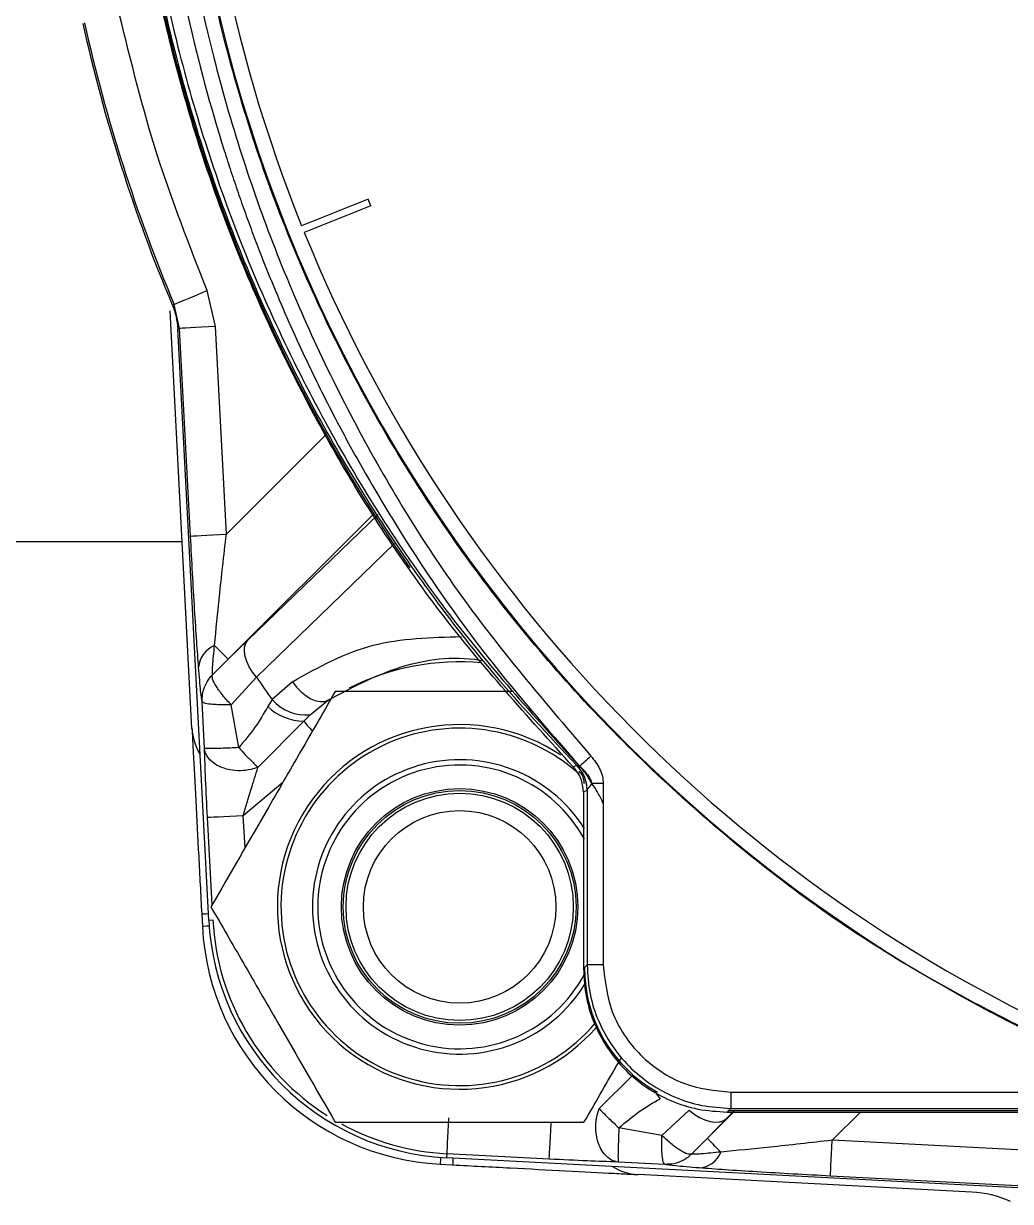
# Model space of a CAD drawing. Extents: x 75 to 2075, y 25 to 1460.
# Drawn here: x 793.91 to 828.27, y 630.31 to 671.32 of the extents above; entities that cross this region are included whole.
import ezdxf

# ---------------------------------------------------------------- set-up
doc = ezdxf.new("R2010")
doc.units = 0
doc.header["$LTSCALE"] = 5
doc.linetypes.add('SLD-KATı', pattern=[0])
doc.layers.get('0').update_dxf_attribs({"linetype": 'CONTINUOUS'})

msp = doc.modelspace()

# ---------------------------------------------------------------- linework, layer by layer
at = {"color": 7, "linetype": 'SLD-KATı'}
for p, q in [((805.908, 665.213), (803.59, 664.277)), ((806.001, 664.981), (805.908, 665.213)), ((806.001, 664.981), (803.683, 664.045)), ((800.589, 660.775), (800.302, 662.029)), ((799.084, 661.53), (799.15, 661.545)), ((799.341, 660.71), (799.15, 661.545)), ((799.772, 646.78), (799.01, 661.326)), ((799.341, 660.71), (799.275, 660.695)), ((800.354, 640.111), (799.275, 660.695)), ((799.72, 653.478), (799.341, 660.71)), ((800.968, 653.544), (800.589, 660.775)), ((799.431, 653.28), (759.928, 653.28)), ((801.719, 649.858), (801.034, 649.192)), ((801.034, 649.192), (800.483, 648.644)), ((801.136, 647.606), (802.015, 648.562)), ((803.272, 648.41), (802.569, 647.785)), ((800.209, 646.093), (800.127, 647.71)), ((801.398, 646.115), (801.136, 647.606)), ((802.569, 647.785), (802.414, 647.55)), ((803.885, 647.261), (804.523, 647.774)), ((803.667, 647.034), (803.885, 647.261)), ((802.07, 645.427), (803.667, 647.034)), ((813.174, 645.496), (813.048, 645.444)), ((813.177, 645.494), (813.174, 645.496)), ((813.275, 645.465), (813.246, 645.478)), ((814.094, 644.862), (813.693, 644.862)), ((814.094, 644.862), (814.094, 644.166)), ((813.531, 644.622), (813.404, 644.57)), ((813.404, 644.57), (813.404, 638.426)), ((813.532, 644.624), (813.531, 644.622)), ((813.532, 644.624), (813.532, 638.554)), ((814.094, 644.166), (814.094, 638.554)), ((800.11, 640.325), (800.133, 639.89)), ((800.354, 640.111), (800.499, 640.119)), ((813.532, 638.554), (813.404, 638.426)), ((814.094, 638.554), (813.532, 638.554)), ((818.531, 634.117), (886.27, 634.117)), ((818.531, 634.117), (818.531, 633.555)), ((817.086, 633.492), (816.129, 632.613)), ((817.715, 632.511), (818.381, 633.196)), ((818.531, 633.555), (818.403, 633.427)), ((818.403, 633.427), (886.398, 633.427)), ((886.376, 633.474), (818.428, 633.474)), ((818.531, 633.555), (886.27, 633.555)), ((816.129, 632.613), (814.638, 632.875)), ((817.715, 632.511), (817.167, 631.96)), ((829.298, 632.066), (822.067, 632.445)), ((808.642, 631.976), (808.634, 631.831)), ((812.212, 631.788), (808.642, 631.976)), ((808.413, 631.61), (808.848, 631.587)), ((829.218, 630.752), (808.634, 631.831)), ((816.233, 631.604), (814.616, 631.686)), ((826.927, 630.64), (815.304, 631.249)), ((829.233, 630.818), (822.001, 631.197))]:
    msp.add_line(p, q, dxfattribs=at)
at = {"color": 8, "linetype": 'SLD-KATı'}
for p, q in [((804.429, 657.004), (800.968, 653.544)), ((806.099, 654.257), (801.034, 649.192)), ((806.255, 654.233), (801.719, 649.858)), ((802.015, 648.562), (806.821, 653.222)), ((801.559, 643.755), (802.94, 644.913)), ((800.471, 640.638), (800.311, 643.689)), ((801.619, 642.625), (801.559, 643.755)), ((815.127, 634.716), (813.951, 633.546)), ((817.715, 632.511), (818.631, 633.427)), ((818.381, 633.196), (818.649, 633.474)), ((823.049, 633.427), (822.067, 632.445))]:
    msp.add_line(p, q, dxfattribs=at)
at = {"color": 7, "linetype": 'SLD-KATı', "flags": 128}
for points in [[(799.15, 661.545), (799.177, 661.557), (799.246, 661.586), (799.354, 661.631), (799.498, 661.691), (799.671, 661.764), (799.868, 661.847), (800.081, 661.936), (800.302, 662.029)], [(800.589, 660.775), (800.349, 660.763), (800.119, 660.75), (799.905, 660.739), (799.718, 660.729), (799.562, 660.721), (799.445, 660.715), (799.37, 660.711), (799.341, 660.71)], [(799.72, 653.478), (799.749, 653.48), (799.824, 653.484), (799.941, 653.49), (800.097, 653.498), (800.284, 653.508), (800.498, 653.519), (800.728, 653.531), (800.968, 653.544)], [(801.034, 649.192), (801.022, 649.204), (800.996, 649.23), (800.956, 649.27), (800.902, 649.324), (800.835, 649.391), (800.755, 649.471), (800.662, 649.564), (800.558, 649.669)], [(802.015, 648.562), (801.877, 648.739), (801.763, 648.923), (801.676, 649.108), (801.62, 649.289), (801.596, 649.46), (801.605, 649.615), (801.646, 649.749), (801.719, 649.858)], [(803.272, 648.41), (803.415, 648.223), (803.573, 648.057), (803.742, 647.92), (803.914, 647.814), (804.084, 647.746), (804.246, 647.715), (804.394, 647.725), (804.523, 647.774)], [(813.663, 645.822), (813.6, 645.764), (813.539, 645.708), (813.481, 645.654), (813.427, 645.604), (813.378, 645.56), (813.336, 645.521), (813.301, 645.489), (813.275, 645.465)], [(800.311, 643.689), (800.341, 643.691), (800.416, 643.695), (800.533, 643.701), (800.688, 643.709), (800.876, 643.719), (801.089, 643.73), (801.32, 643.742), (801.559, 643.755)], [(808.707, 633.223), (808.694, 632.984), (808.682, 632.753), (808.671, 632.54), (808.661, 632.352), (808.653, 632.197), (808.647, 632.08), (808.643, 632.005), (808.642, 631.976)], [(817.086, 633.492), (817.262, 633.354), (817.446, 633.24), (817.631, 633.153), (817.812, 633.097), (817.983, 633.073), (818.138, 633.081), (818.272, 633.123), (818.381, 633.196)], [(812.212, 631.788), (812.214, 631.818), (812.218, 631.893), (812.224, 632.01), (812.232, 632.165), (812.242, 632.353), (812.253, 632.566), (812.265, 632.797), (812.278, 633.036)], [(818.192, 632.034), (818.087, 632.139), (817.994, 632.232), (817.914, 632.312), (817.847, 632.379), (817.793, 632.433), (817.753, 632.473), (817.727, 632.499), (817.715, 632.511)], [(822.001, 631.197), (822.003, 631.226), (822.007, 631.301), (822.013, 631.418), (822.021, 631.574), (822.031, 631.761), (822.042, 631.974), (822.054, 632.205), (822.067, 632.445)]]:
    msp.add_lwpolyline(points, dxfattribs=at)
at = {"color": 8, "linetype": 'SLD-KATı', "flags": 128}
for points in [[(803.667, 647.034), (803.72, 646.971), (803.788, 646.89), (803.87, 646.793), (803.953, 646.693)], [(800.11, 640.325), (800.146, 640.327), (800.253, 640.332), (800.342, 640.337)], [(800.367, 639.902), (800.276, 639.897), (800.169, 639.892), (800.133, 639.89)], [(815.849, 634.191), (815.949, 634.046), (816.074, 633.891)], [(808.425, 631.844), (808.421, 631.752), (808.415, 631.646), (808.413, 631.61)], [(808.86, 631.819), (808.856, 631.73), (808.85, 631.623), (808.848, 631.587)]]:
    msp.add_lwpolyline(points, dxfattribs=at)
at = {"color": 7, "linetype": 'SLD-KATı'}
for radius in [4.118, 4.053, 3.957, 3.353]:
    msp.add_circle((809.092, 640.569), radius, dxfattribs=at)
for centre, radius, start, end in [((852.401, 683.863), 53.112, 113.9223, 246.0777), ((852.402, 683.879), 54.967, 152.2431, 214.972), ((852.401, 683.863), 52.594, 158.1362, 201.8638), ((852.402, 683.879), 57.746, 192.52755, 202.75284), ((852.402, 683.879), 57.813, 192.54328, 202.74187), ((852.401, 683.863), 52.594, 202.1362, 246.169), ((800.883, 648.849), 0.882, 111.6278, 175.9889), ((852.402, 683.879), 61.531, 215.02695, 215.91587), ((803.67, 648.82), 1.786, 225.2977, 269.896), ((803.725, 648.774), 1.522, 220.5461, 276.0164), ((801.644, 646.879), 1.875, 183, 211.8195), ((812.283, 644.623), 1.249, 0.0637, 44.2554), ((808.871, 640.348), 8.75, 183, 267), ((809.092, 640.569), 8.75, 183, 267), ((817.372, 632.36), 0.882, 274.0082, 338.3727), ((815.402, 633.121), 1.875, 238.1805, 267), ((826.731, 626.895), 3.75, 65.7484, 87)]:
    msp.add_arc(centre, radius, start, end, dxfattribs=at)
at = {"color": 8, "linetype": 'SLD-KATı'}
for radius, start, end in [(8.532, 84.8015, 116.7954), (6.347, 56.2697, 318.9813), (6.222, 47.9498, 319.5286), (5.125, 32.0622, 328.6229), (4.939, 28.4441, 180), (4.939, 180, 331.6971), (8.605, 183, 237.5858), (8.605, 241.429, 267)]:
    msp.add_arc((809.092, 640.569), radius, start, end, dxfattribs=at)
at = {"color": 7, "linetype": 'SLD-KATı'}
msp.add_ellipse((818.442, 638.481), major_axis=(-3.545, -3.545), ratio=0.997265, start_param=5.499157, end_param=6.555943, dxfattribs=at)
for points, knots in [([(830.858, 635.287), (828.567, 636.42), (823.985, 638.685), (817.82, 643.29), (812.341, 648.665), (807.702, 654.789), (803.988, 661.512), (801.279, 668.7), (799.631, 676.202), (799.078, 683.863), (799.631, 691.524), (801.279, 699.026), (803.988, 706.214), (807.702, 712.936), (812.341, 719.061), (817.82, 724.435), (823.985, 729.041), (828.567, 731.306), (830.858, 732.438)], [0, 0, 0, 0, 0.0625, 0.125, 0.1875, 0.25, 0.3125, 0.375, 0.4375, 0.5, 0.5625, 0.625, 0.6875, 0.75, 0.8125, 0.875, 0.9375, 1, 1, 1, 1]), ([(813.048, 645.444), (811.461, 647.196), (808.285, 650.701), (804.429, 656.679), (801.322, 663.062), (799.074, 669.802), (797.709, 676.773), (797.251, 683.862), (797.709, 690.951), (799.074, 697.922), (801.321, 704.663), (804.428, 711.046), (808.284, 717.024), (811.46, 720.529), (813.048, 722.281)], [0, 0, 0, 0, 0.083333, 0.166667, 0.25, 0.333334, 0.416667, 0.5, 0.583334, 0.666667, 0.750001, 0.833333, 0.916667, 1, 1, 1, 1]), ([(813.422, 722.481), (812.461, 721.472), (810.684, 719.605), (808.477, 716.82), (806.498, 714.024), (804.696, 711.108), (803.034, 707.968), (801.029, 703.529), (799.105, 697.786), (797.772, 690.768), (797.415, 685.129), (797.534, 680.688), (797.838, 677.278), (798.371, 673.808), (799.143, 670.303), (800.18, 666.741), (801.419, 663.372), (802.852, 660.135), (804.494, 656.97), (806.271, 654.05), (808.219, 651.253), (810.394, 648.457), (812.188, 646.547), (813.174, 645.496)], [0, 0, 0, 0, 0.049091, 0.090784, 0.125076, 0.169727, 0.211378, 0.250028, 0.34093, 0.423312, 0.499915, 0.538376, 0.578916, 0.619806, 0.661391, 0.704774, 0.74996, 0.787424, 0.829209, 0.875316, 0.907684, 0.949247, 1, 1, 1, 1]), ([(813.497, 722.502), (811.903, 720.757), (808.712, 717.264), (804.778, 711.231), (802.287, 706.162), (800.856, 702.423), (800.037, 699.984), (799.313, 697.43), (798.755, 694.984), (798.368, 692.899), (798.069, 690.917), (797.825, 688.728), (797.686, 686.691), (797.636, 685.188), (797.621, 684.075), (797.631, 681.667), (797.832, 678.533), (798.405, 674.445), (799.137, 670.904), (800.189, 667.189), (801.875, 662.459), (804.537, 656.908), (808.491, 650.758), (811.663, 647.236), (813.246, 645.478)], [0, 0, 0, 0, 0.08308, 0.166378, 0.252573, 0.281362, 0.307188, 0.343042, 0.374646, 0.395338, 0.417551, 0.445078, 0.472688, 0.489231, 0.497873, 0.511787, 0.573801, 0.607934, 0.656797, 0.700749, 0.743596, 0.833338, 0.91681, 1, 1, 1, 1]), ([(813.441, 722.424), (811.901, 720.64), (808.82, 717.071), (805.092, 711.035), (802.87, 706.301), (801.682, 703.153), (801.186, 701.727), (800.728, 700.289), (800.308, 698.841), (799.926, 697.384), (799.583, 695.921), (799.34, 694.745), (799.131, 693.628), (798.914, 692.356), (798.66, 690.556), (798.461, 688.626), (798.338, 686.839), (798.279, 685.327), (798.263, 684.172), (798.269, 682.822), (798.326, 680.898), (798.513, 678.443), (798.819, 675.958), (799.176, 673.771), (799.794, 670.731), (800.474, 668.2), (801.128, 666.17), (801.373, 665.444), (801.628, 664.72), (801.893, 663.998), (802.077, 663.516), (802.183, 663.246), (802.226, 663.134), (802.392, 662.715), (802.89, 661.492), (803.712, 659.649), (804.752, 657.568), (805.789, 655.672), (807.394, 652.982), (809.794, 649.453), (812.112, 646.797), (813.275, 645.465)], [0, 0, 0, 0, 0.083479, 0.167016, 0.250692, 0.268526, 0.286373, 0.304222, 0.322057, 0.339865, 0.357635, 0.375351, 0.382457, 0.397931, 0.421119, 0.446918, 0.466739, 0.484632, 0.500602, 0.507709, 0.532493, 0.568873, 0.594996, 0.62127, 0.647475, 0.705009, 0.714065, 0.72313, 0.732206, 0.741292, 0.750391, 0.75051, 0.751578, 0.754657, 0.766487, 0.798408, 0.826205, 0.84901, 0.875046, 0.937308, 1, 1, 1, 1]), ([(813.827, 722.065), (812.307, 720.304), (809.263, 716.778), (805.578, 710.81), (802.607, 704.474), (800.446, 697.811), (799.116, 690.941), (798.661, 683.954), (799.09, 676.97), (800.393, 670.097), (802.53, 663.438), (805.464, 657.098), (809.119, 651.128), (812.147, 647.592), (813.663, 645.822)], [0, 0, 0, 0, 0.083243, 0.166643, 0.250234, 0.333472, 0.416868, 0.500274, 0.583625, 0.666845, 0.750213, 0.833479, 0.916617, 1, 1, 1, 1]), ([(800.302, 662.029), (799.686, 663.594), (798.454, 666.724), (797.652, 669.991), (797.251, 671.624)], [0, 0, 0, 0, 0.5, 1, 1, 1, 1]), ([(799.084, 661.53), (799.111, 661.462), (799.163, 661.327), (799.239, 661.05), (799.261, 660.836), (799.275, 660.695)], [0, 0, 0, 0, 0.253052, 0.506134, 1, 1, 1, 1]), ([(800.003, 648.91), (799.981, 649.202), (799.936, 649.811), (799.838, 651.33), (799.767, 652.612), (799.72, 653.478)], [0, 0, 0, 0, 0.228835, 0.478504, 1, 1, 1, 1]), ([(800.558, 649.669), (800.611, 650.224), (800.726, 651.414), (800.884, 652.803), (800.968, 653.544)], [0, 0, 0, 0, 0.467096, 1, 1, 1, 1]), ([(800.483, 648.644), (800.481, 648.674), (800.478, 648.734), (800.494, 649.048), (800.532, 649.421), (800.558, 649.669)], [0, 0, 0, 0, 0.248908, 0.501086, 1, 1, 1, 1]), ([(800.127, 647.71), (800.111, 647.802), (800.078, 647.987), (800.028, 648.603), (800.003, 648.91)], [0, 0, 0, 0, 0.499984, 1, 1, 1, 1]), ([(800.127, 647.71), (800.128, 647.795), (800.13, 647.966), (800.195, 648.201), (800.305, 648.436), (800.417, 648.567), (800.483, 648.644)], [0, 0, 0, 0, 0.247373, 0.500043, 0.704714, 1, 1, 1, 1]), ([(801.136, 647.606), (801.037, 647.712), (800.833, 647.933), (800.604, 648.252), (800.468, 648.513), (800.478, 648.601), (800.483, 648.644)], [0, 0, 0, 0, 0.241641, 0.500008, 0.758377, 1, 1, 1, 1]), ([(804.762, 648.069), (804.386, 647.418), (803.627, 646.103), (802.153, 643.551), (801.098, 641.723), (800.432, 640.569)], [0, 0, 0, 0, 0.264859, 0.535464, 1, 1, 1, 1]), ([(810.969, 648.069), (810.724, 648.069), (809.031, 648.069), (806.882, 648.069), (805.109, 648.069), (804.762, 648.069)], [0, 0, 0, 0, 0.119727, 0.827393, 1, 1, 1, 1]), ([(801.136, 647.606), (800.976, 647.604), (800.706, 647.602), (800.392, 647.625), (800.18, 647.659), (800.145, 647.693), (800.127, 647.71)], [0, 0, 0, 0, 0.296549, 0.499876, 0.75714, 1, 1, 1, 1]), ([(802.414, 647.55), (802.274, 647.307), (801.995, 646.819), (801.597, 646.349), (801.398, 646.115)], [0, 0, 0, 0, 0.500103, 1, 1, 1, 1]), ([(799.772, 646.78), (799.772, 646.768), (799.774, 646.744), (799.787, 646.493), (799.825, 645.761), (799.903, 644.287), (800.004, 642.347), (800.075, 640.998), (800.11, 640.325)], [0, 0, 0, 0, 0.061709, 0.126057, 0.251512, 0.501331, 0.751108, 1, 1, 1, 1]), ([(801.398, 646.115), (801.296, 646.11), (801.108, 646.1), (800.82, 646.089), (800.523, 646.082), (800.27, 646.081), (800.229, 646.089), (800.209, 646.093)], [0, 0, 0, 0, 0.1651365, 0.3037686, 0.5007772, 0.7593231, 1, 1, 1, 1]), ([(802.07, 645.427), (801.992, 645.401), (801.802, 645.335), (801.462, 645.297), (801.126, 645.325), (800.817, 645.409), (800.577, 645.528), (800.379, 645.696), (800.261, 645.869), (800.217, 646.008), (800.21, 646.079), (800.209, 646.093)], [0, 0, 0, 0, 0.101637, 0.249938, 0.39894, 0.499878, 0.645091, 0.749842, 0.876873, 0.977198, 1, 1, 1, 1]), ([(800.311, 643.689), (800.289, 644.143), (800.244, 645.027), (800.22, 645.744), (800.209, 646.093)], [0, 0, 0, 0, 0.514345, 1, 1, 1, 1]), ([(801.398, 646.115), (801.475, 646.031), (801.599, 645.897), (801.783, 645.71), (801.936, 645.555), (802.027, 645.468), (802.07, 645.427)], [0, 0, 0, 0, 0.3114779, 0.4999287, 0.7682142, 1, 1, 1, 1]), ([(813.531, 644.622), (813.526, 644.702), (813.517, 644.864), (813.444, 645.097), (813.333, 645.314), (813.227, 645.436), (813.174, 645.496)], [0, 0, 0, 0, 0.247681, 0.500024, 0.752369, 1, 1, 1, 1]), ([(813.663, 645.822), (813.774, 645.681), (813.944, 645.466), (814.073, 645.127), (814.087, 644.948), (814.094, 644.862)], [0, 0, 0, 0, 0.49998, 0.7601442, 1, 1, 1, 1]), ([(801.559, 643.755), (801.652, 644.066), (801.826, 644.654), (801.992, 645.18), (802.07, 645.427)], [0, 0, 0, 0, 0.529411, 1, 1, 1, 1]), ([(813.404, 644.57), (813.387, 644.733), (813.354, 645.059), (813.15, 645.315), (813.048, 645.444)], [0, 0, 0, 0, 0.499261, 1, 1, 1, 1]), ([(813.177, 645.494), (813.184, 645.492), (813.196, 645.488), (813.229, 645.482), (813.246, 645.479)], [0, 0, 0, 0, 0.490844, 1, 1, 1, 1]), ([(813.693, 644.862), (813.634, 644.973), (813.516, 645.194), (813.336, 645.384), (813.246, 645.478)], [0, 0, 0, 0, 0.502157, 1, 1, 1, 1]), ([(813.435, 644.854), (813.432, 644.898), (813.425, 645.011), (813.363, 645.166), (813.287, 645.256), (813.255, 645.293)], [0, 0, 0, 0, 0.269857, 0.702721, 1, 1, 1, 1]), ([(813.275, 645.465), (813.37, 645.374), (813.508, 645.241), (813.645, 645.03), (813.677, 644.916), (813.693, 644.862)], [0, 0, 0, 0, 0.532148, 0.778714, 1, 1, 1, 1]), ([(813.693, 644.862), (813.648, 644.803), (813.584, 644.72), (813.539, 644.648), (813.534, 644.632), (813.532, 644.624)], [0, 0, 0, 0, 0.557132, 0.790564, 1, 1, 1, 1]), ([(814.094, 644.166), (814.034, 644.291), (813.94, 644.487), (813.802, 644.725), (813.725, 644.821), (813.693, 644.862)], [0, 0, 0, 0, 0.500738, 0.785582, 1, 1, 1, 1]), ([(800.432, 640.569), (800.807, 639.918), (801.567, 638.603), (803.04, 636.051), (804.095, 634.223), (804.762, 633.069)], [0, 0, 0, 0, 0.264861, 0.535467, 1, 1, 1, 1]), ([(813.532, 638.554), (813.552, 638.213), (813.592, 637.541), (813.997, 636.29), (814.906, 634.93), (816.267, 634.02), (817.518, 633.615), (818.19, 633.575), (818.531, 633.555)], [0, 0, 0, 0, 0.13041, 0.257407, 0.499999, 0.7426, 0.869588, 1, 1, 1, 1]), ([(814.094, 638.554), (814.154, 637.996), (814.246, 637.134), (814.798, 636.1), (815.371, 635.395), (816.077, 634.821), (817.111, 634.269), (817.973, 634.177), (818.531, 634.117)], [0, 0, 0, 0, 0.23946, 0.369678, 0.499998, 0.630222, 0.760542, 1, 1, 1, 1]), ([(813.404, 638.426), (813.424, 638.085), (813.464, 637.413), (813.87, 636.162), (814.779, 634.802), (816.139, 633.893), (817.39, 633.487), (818.062, 633.447), (818.403, 633.427)], [0, 0, 0, 0, 0.130417, 0.257401, 0.500005, 0.742596, 0.869585, 1, 1, 1, 1]), ([(813.422, 633.069), (813.796, 633.717), (814.228, 634.464), (814.674, 635.237), (814.733, 635.34)], [0, 0, 0, 0, 0.867556, 1, 1, 1, 1]), ([(814.638, 632.875), (814.872, 633.073), (815.342, 633.471), (815.83, 633.751), (816.074, 633.891)], [0, 0, 0, 0, 0.499425, 1, 1, 1, 1]), ([(814.616, 631.686), (814.535, 631.702), (814.393, 631.731), (814.196, 631.878), (814.04, 632.072), (813.917, 632.334), (813.844, 632.625), (813.824, 632.939), (813.854, 633.256), (813.918, 633.448), (813.951, 633.546)], [0, 0, 0, 0, 0.1419667, 0.2499798, 0.3826458, 0.4999716, 0.6273409, 0.7499719, 0.8720418, 1, 1, 1, 1]), ([(813.951, 633.546), (813.991, 633.504), (814.079, 633.413), (814.238, 633.253), (814.429, 633.071), (814.562, 632.946), (814.638, 632.875)], [0, 0, 0, 0, 0.232787, 0.500045, 0.713842, 1, 1, 1, 1]), ([(804.762, 633.069), (805.11, 633.069), (806.883, 633.069), (809.867, 633.069), (812.366, 633.069), (813.422, 633.069)], [0, 0, 0, 0, 0.123414, 0.629396, 1, 1, 1, 1]), ([(814.638, 632.875), (814.63, 632.713), (814.616, 632.395), (814.606, 632.008), (814.605, 631.745), (814.612, 631.705), (814.616, 631.686)], [0, 0, 0, 0, 0.2606, 0.513993, 0.760393, 1, 1, 1, 1]), ([(816.233, 631.604), (816.215, 631.625), (816.181, 631.663), (816.145, 631.893), (816.125, 632.209), (816.127, 632.479), (816.129, 632.613)], [0, 0, 0, 0, 0.265885, 0.499989, 0.752481, 1, 1, 1, 1]), ([(817.167, 631.96), (817.124, 631.955), (817.036, 631.945), (816.775, 632.08), (816.456, 632.31), (816.235, 632.514), (816.129, 632.613)], [0, 0, 0, 0, 0.241627, 0.499998, 0.758356, 1, 1, 1, 1]), ([(822.067, 632.445), (821.326, 632.361), (819.937, 632.203), (818.747, 632.088), (818.192, 632.034)], [0, 0, 0, 0, 0.5329, 1, 1, 1, 1]), ([(818.192, 632.034), (817.944, 632.01), (817.571, 631.972), (817.256, 631.953), (817.197, 631.957), (817.167, 631.96)], [0, 0, 0, 0, 0.4989115, 0.7515469, 1, 1, 1, 1]), ([(808.848, 631.587), (809.521, 631.552), (810.87, 631.481), (812.81, 631.38), (814.284, 631.302), (815.016, 631.264), (815.267, 631.251), (815.292, 631.249), (815.304, 631.249)], [0, 0, 0, 0, 0.24889, 0.498664, 0.748486, 0.873941, 0.938252, 1, 1, 1, 1]), ([(814.616, 631.686), (814.267, 631.697), (813.55, 631.721), (812.667, 631.766), (812.212, 631.788)], [0, 0, 0, 0, 0.485654, 1, 1, 1, 1]), ([(817.167, 631.96), (817.11, 631.909), (816.981, 631.796), (816.767, 631.688), (816.511, 631.61), (816.339, 631.607), (816.233, 631.604)], [0, 0, 0, 0, 0.220777, 0.500069, 0.69206, 1, 1, 1, 1]), ([(817.433, 631.48), (817.125, 631.505), (816.51, 631.555), (816.325, 631.588), (816.233, 631.604)], [0, 0, 0, 0, 0.50147, 1, 1, 1, 1]), ([(822.001, 631.197), (821.135, 631.244), (819.854, 631.314), (818.334, 631.413), (817.725, 631.458), (817.433, 631.48)], [0, 0, 0, 0, 0.521492, 0.771168, 1, 1, 1, 1])]:
    msp.add_open_spline(points, degree=3, knots=knots, dxfattribs=at)
at = {"color": 8, "linetype": 'SLD-KATı'}
for points, knots in [([(803.272, 648.41), (804.174, 648.913), (805.948, 649.902), (808.101, 649.953), (809.159, 649.979)], [0, 0, 0, 0, 0.508574, 1, 1, 1, 1]), ([(804.523, 647.774), (805.291, 648.181), (806.821, 648.993), (808.735, 649.323), (809.782, 649.165), (809.868, 649.152)], [0, 0, 0, 0, 0.480654, 0.957434, 1, 1, 1, 1])]:
    msp.add_open_spline(points, degree=3, knots=knots, dxfattribs=at)

doc.saveas('drawing.dxf')
